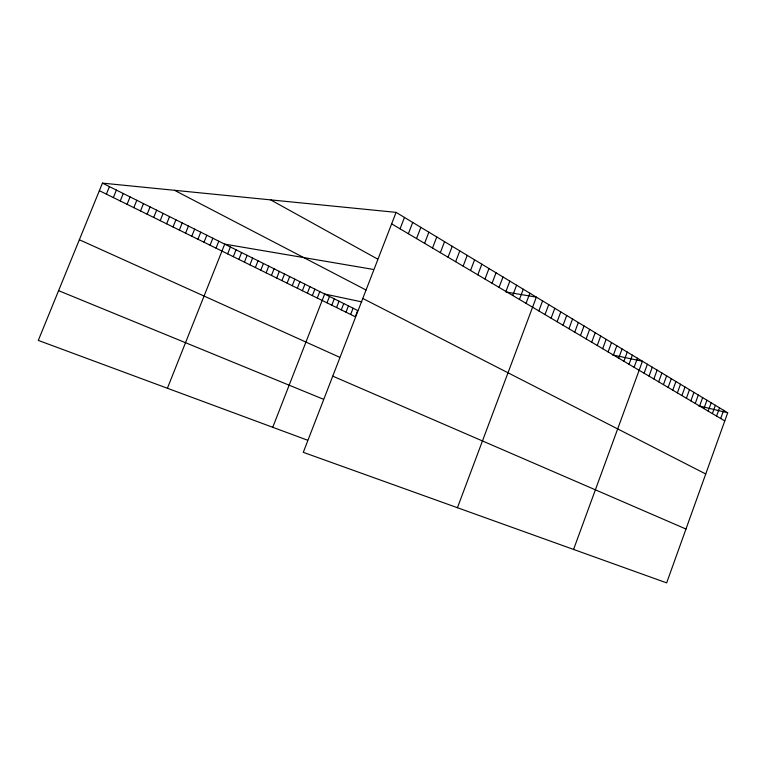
<?xml version="1.0" encoding="UTF-8"?>
<svg xmlns="http://www.w3.org/2000/svg" width="766" height="766" viewBox="0 0 766 766"><rect width="100%" height="100%" fill="white"/><g stroke="black" fill="none" stroke-linecap="round" stroke-linejoin="round"><path stroke-width="1.15" d="M727.7 412.769L666.659 582.878L303.288 452.342L396.079 212.374L727.7 412.769L698.41 405.75M699.597 406.037L702.642 397.621M703.906 408.584L706.932 400.216M708.167 411.103L711.174 402.772M712.38 413.602L715.367 405.31M716.555 416.072L719.523 407.818M720.682 418.514L723.631 410.308M677.364 392.881L680.495 384.245M681.912 395.572L685.024 386.974M686.403 398.234L689.496 389.683M690.855 400.857L693.929 392.355M695.25 403.462L698.305 395.007M653.877 378.988L657.113 370.112M658.674 381.822L661.891 373.004M663.433 384.637L666.621 375.857M668.124 387.414L671.303 378.682M672.768 390.162L675.928 381.478M634.104 367.287L637.436 358.22M573.571 549.442L642.435 361.246L612.35 354.878M644.101 373.205L647.385 364.233M649.022 376.116L652.278 367.192M608.08 351.891L611.517 342.565M613.413 355.041L616.822 345.763M618.679 358.162L622.069 348.932M623.878 361.236L627.249 352.063M629.02 364.281L632.371 355.156M586.124 338.898L589.657 329.351M591.706 342.21L595.22 332.712M597.231 345.476L600.716 336.035M602.689 348.702L606.155 339.319M563.067 325.263L566.706 315.477M568.937 328.729L572.547 319.01M574.739 332.166L578.32 322.496M580.465 335.556L584.027 325.943M545.009 314.577L548.724 304.619M551.099 318.177L554.795 308.286M557.121 321.739L560.789 311.906M519.434 299.449L523.274 289.242M526.05 303.365L529.861 293.215M457.436 507.714L536.353 297.141L505.924 291.97M538.833 310.919L542.587 300.904M499.049 287.384L502.984 276.976M505.933 291.463L509.84 281.112M512.732 295.485L516.6 285.201M477.802 274.812L481.833 264.193M484.983 279.063L488.986 268.512M492.069 283.257L496.033 272.773M455.655 261.704L459.782 250.875M463.143 266.137L467.241 255.375M470.525 270.503L474.585 259.818M432.522 248.031L436.764 236.962M440.345 252.656L444.548 241.663M448.053 257.213L452.218 246.298M408.364 233.735L412.721 222.427M416.541 238.571L420.85 227.349M424.594 243.329L428.864 232.194M345.993 312.183L348.425 305.893M350.646 314.472L353.069 308.21M400.072 228.823L404.458 217.439M272.753 427.304L324.66 294.029L361.782 301.881M327.005 302.829L329.485 296.442M331.812 305.194L334.282 298.836M336.571 307.539L339.032 301.21M341.301 309.876L343.752 303.566M302.379 290.697L304.925 284.186M307.386 293.167L309.914 286.675M312.346 295.609L314.874 289.146M317.277 298.031L319.786 291.597M276.708 278.048L279.322 271.403M281.926 280.624L284.531 273.998M287.106 283.171L289.692 276.583M292.239 285.699L294.814 279.13M297.332 288.207L299.889 281.668M255.365 267.535L258.037 260.785M260.775 270.197L263.427 263.475M266.128 272.84L268.77 266.137M271.442 275.454L274.065 268.78M227.636 253.881L230.384 246.978M233.285 256.658L236.014 249.783M238.877 259.415L241.587 252.569M244.421 262.144L247.121 255.337M249.917 264.854L252.598 258.065M210.056 245.216L212.843 238.226M216.031 248.155L218.798 241.194M167.4 388.257L224.706 244.143L372.946 269.354M185.602 233.161L188.446 226.047M191.797 236.215L194.631 229.139M197.944 239.241L200.759 232.194M204.024 242.238L206.83 235.219M160.209 220.656L163.12 213.408M166.643 223.825L169.545 216.615M173.02 226.966L175.902 219.794M179.34 230.078L182.212 222.935M140.513 210.956L143.481 203.612M147.139 214.221L150.098 206.906M153.707 217.448L156.637 210.171M113.349 197.571L116.394 190.083M120.243 200.96L123.269 193.52M127.07 204.331L130.067 196.91M133.82 207.653L136.808 200.28M396.079 212.374L102.443 183.122L38.3 340.41L307.53 440.182M106.388 194.143L109.452 186.617M58.589 290.659L323.367 399.22M332.75 376.144L685.982 529.038M79.348 239.748L339.597 357.253M99.36 190.677L355.261 316.751L357.674 310.508L102.443 183.122M362.797 298.462L705.735 473.982M174.514 190.303L365.966 289.979M270.647 199.878L377.59 259.052M391.646 223.844L724.77 420.927"/></g></svg>
